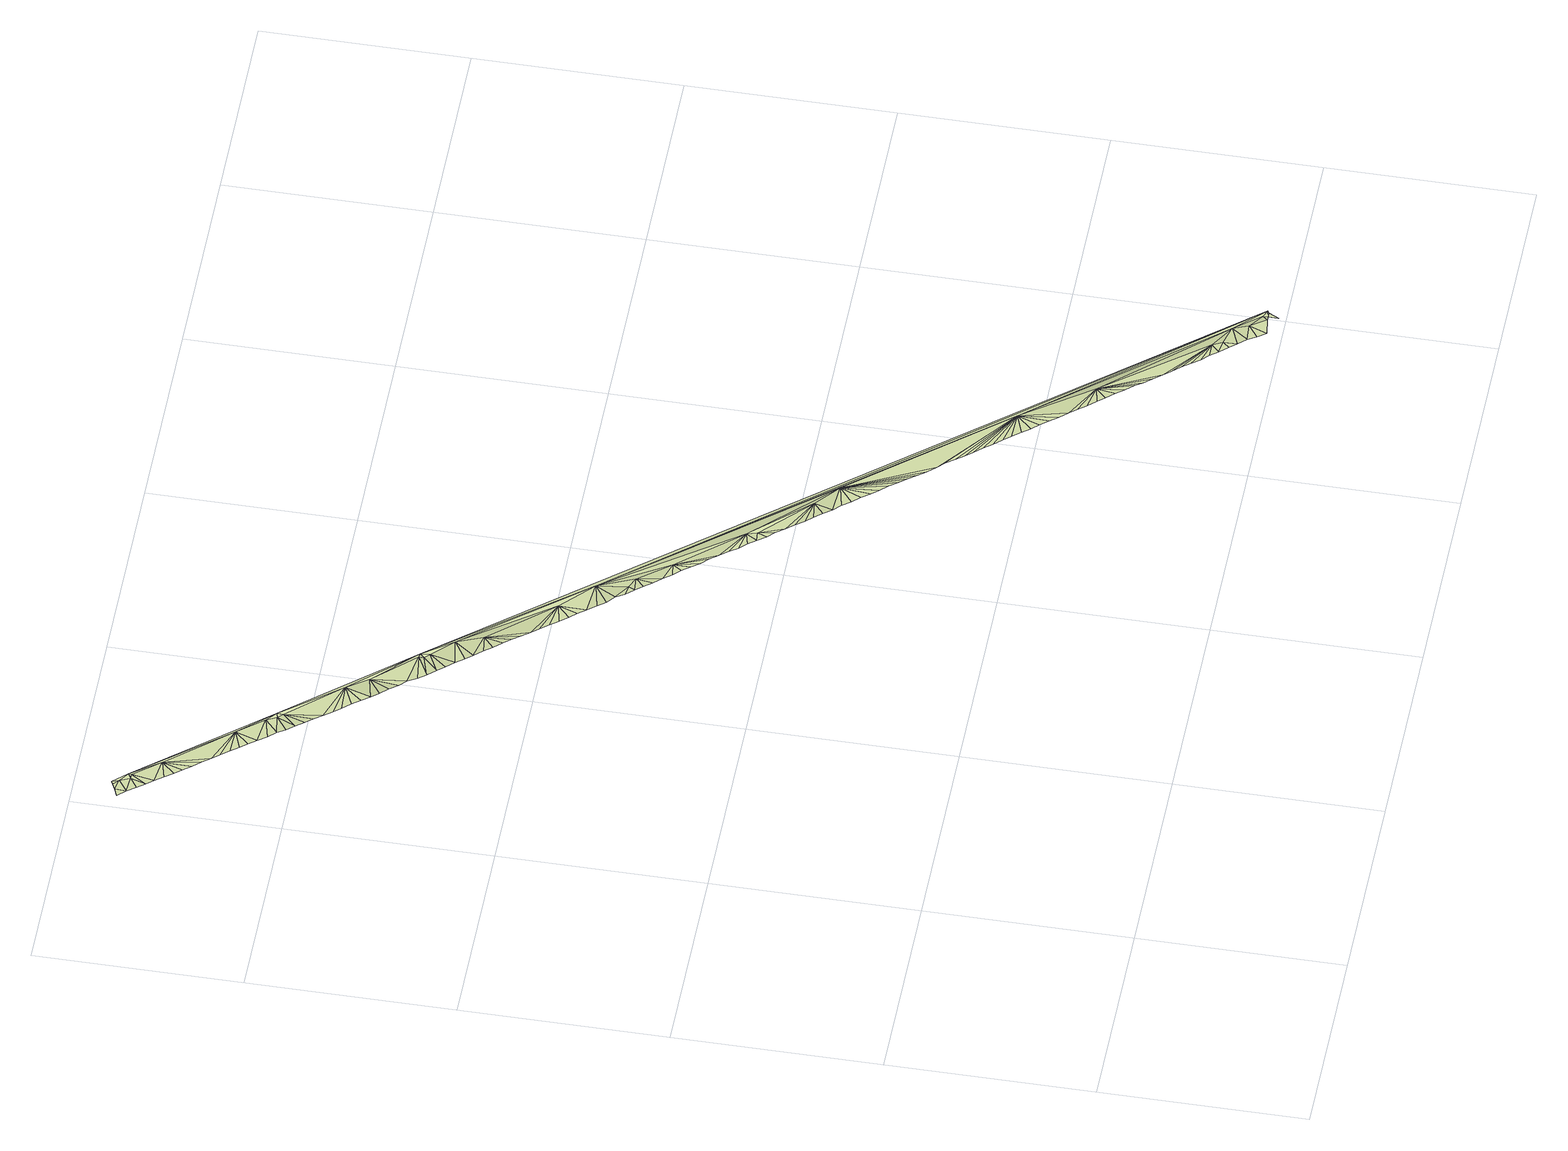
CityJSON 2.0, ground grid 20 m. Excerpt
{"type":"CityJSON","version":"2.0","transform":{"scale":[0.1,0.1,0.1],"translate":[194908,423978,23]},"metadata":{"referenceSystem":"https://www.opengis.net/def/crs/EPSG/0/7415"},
"CityObjects":{
"landuse1":{"type":"LandUse","attributes":{"3df_class":"Terrain","bgt_fysiekvoorkomen":"erf","bgt_status":"bestaand","identificatienamespace":"NL.IMGeo","onbegroeidterreindeeloptalud":"false","relatievehoogteligging":0,"aantal_punten":0},"geometry":[{"type":"MultiSurface","lod":"1","boundaries":[[[0,1,2]],[[0,3,1]],[[0,4,5]],[[6,5,4]],[[1,7,8]],[[1,3,7]],[[0,5,3]],[[7,3,8]],[[6,9,10]],[[5,6,10]],[[3,11,8]],[[5,11,3]],[[5,10,11]],[[12,13,9]],[[9,13,10]],[[14,13,12]],[[15,13,14]],[[10,13,11]],[[16,13,15]],[[17,13,16]],[[17,18,13]],[[13,19,11]],[[13,18,19]],[[18,20,19]],[[19,20,21]],[[19,21,22]],[[19,22,23]],[[19,23,24]],[[19,25,11]],[[24,26,27]],[[26,28,27]],[[19,24,27]],[[28,29,30]],[[29,31,30]],[[28,30,27]],[[32,33,31]],[[19,27,25]],[[34,33,32]],[[31,33,30]],[[35,33,34]],[[30,25,27]],[[30,33,25]],[[36,37,35]],[[35,37,33]],[[33,37,25]],[[36,38,37]],[[38,39,37]],[[39,40,37]],[[40,41,37]],[[41,42,43]],[[42,44,43]],[[37,41,43]],[[43,44,45]],[[37,46,25]],[[45,47,43]],[[48,47,49]],[[43,46,37]],[[43,47,48]],[[49,50,48]],[[50,51,52]],[[53,54,51]],[[48,50,52]],[[55,54,53]],[[43,48,46]],[[51,54,52]],[[55,56,57]],[[52,46,48]],[[52,54,46]],[[57,56,58]],[[54,55,57]],[[58,59,60]],[[54,57,46]],[[61,60,59]],[[57,58,60]],[[61,62,60]],[[60,62,63]],[[63,64,60]],[[64,65,60]],[[60,66,57]],[[57,67,46]],[[66,60,65]],[[66,65,68]],[[69,66,68]],[[66,69,70]],[[70,71,66]],[[71,72,66]],[[72,73,66]],[[67,57,66]],[[73,74,67]],[[73,67,66]],[[75,67,74]],[[76,67,75]],[[77,78,76]],[[77,79,78]],[[76,78,67]],[[80,81,79]],[[78,79,81]],[[80,82,81]],[[78,81,67]],[[81,82,83]],[[81,84,67]],[[81,83,84]],[[83,85,84]],[[85,86,84]],[[84,86,87]],[[88,84,87]],[[89,84,88]],[[90,84,89]],[[84,91,67]],[[84,90,91]],[[91,90,92]],[[92,93,91]],[[93,94,91]],[[91,94,95]],[[95,96,97]],[[95,97,91]],[[96,98,97]],[[91,99,67]],[[97,98,100]],[[97,101,91]],[[100,101,97]],[[100,102,101]],[[102,103,101]],[[67,104,46]],[[101,103,105]],[[101,105,106]],[[106,107,101]],[[101,99,91]],[[107,108,99]],[[101,107,99]],[[109,99,108]],[[110,99,109]],[[99,111,67]],[[110,112,99]],[[112,113,99]],[[99,113,114]],[[99,114,115]],[[115,116,99]],[[99,116,117]],[[99,117,118]],[[118,119,99]],[[99,119,111]],[[111,119,120]],[[111,120,121]],[[121,122,111]],[[111,122,123]],[[123,124,111]],[[124,125,111]],[[111,104,67]],[[111,125,126]],[[111,126,127]],[[127,128,111]],[[111,128,129]],[[111,129,130]],[[130,131,111]],[[111,131,132]],[[133,111,132]],[[134,111,133]],[[135,134,133]],[[134,135,136]],[[134,136,137]],[[134,137,138]],[[134,138,139]],[[140,134,139]],[[134,140,141]],[[142,134,141]],[[134,142,143]],[[134,143,144]],[[145,111,134]],[[146,134,144]],[[147,146,144]],[[146,147,148]],[[149,146,148]],[[149,150,146]],[[150,151,146]],[[146,145,134]],[[151,152,146]],[[111,145,104]],[[153,154,152]],[[152,154,146]],[[154,153,155]],[[155,145,154]],[[154,145,146]],[[156,145,155]],[[157,156,158]],[[157,158,159]],[[145,156,157]],[[157,159,160]],[[145,157,161]],[[161,157,160]],[[145,161,104]],[[161,160,162]],[[163,164,162]],[[161,162,104]],[[162,164,104]]]}]}
},
"vertices":[
[15,949,9],[16,960,9],[8,957,9],[27,958,9],[21,941,9],[32,948,9],[27,933,9],[22,963,9],[23,964,11],[33,926,9],[37,948,9],[35,951,11],[39,918,9],[57,923,9],[45,910,9],[51,903,9],[57,895,9],[64,887,9],[70,879,9],[107,863,9],[76,872,9],[82,864,9],[88,856,9],[94,849,9],[100,841,9],[135,829,11],[106,833,9],[127,838,9],[113,825,9],[119,818,8],[132,828,9],[125,810,8],[131,802,8],[137,823,9],[137,795,8],[143,787,8],[149,779,8],[182,773,8],[155,772,8],[162,764,8],[168,756,8],[174,748,8],[180,741,8],[197,753,7],[187,733,8],[193,725,8],[233,712,11],[200,718,8],[232,713,8],[206,710,7],[212,702,7],[219,694,7],[232,708,8],[225,687,7],[237,703,8],[232,679,7],[238,671,7],[257,683,8],[244,664,7],[251,656,7],[267,658,8],[257,648,7],[264,640,7],[270,633,7],[277,625,6],[283,617,6],[322,598,5],[352,568,6],[289,610,6],[296,602,5],[302,594,5],[309,586,5],[315,579,5],[321,571,5],[328,563,5],[334,555,5],[341,548,6],[347,540,5],[357,538,5],[354,532,5],[360,525,5],[367,533,6],[366,517,5],[373,509,5],[392,503,5],[379,501,5],[386,494,5],[392,486,5],[398,478,5],[405,471,5],[411,463,5],[442,443,6],[418,455,5],[424,447,4],[431,440,4],[437,432,4],[443,424,4],[447,433,4],[450,417,4],[517,368,4],[456,409,4],[492,388,5],[463,401,4],[469,393,4],[807,18,6],[475,386,4],[482,378,4],[488,370,4],[495,363,4],[501,355,4],[508,347,4],[637,223,3],[514,339,4],[520,332,4],[527,324,4],[533,316,4],[540,309,3],[546,301,3],[552,293,3],[559,285,3],[565,278,4],[572,270,3],[578,262,3],[584,255,3],[591,247,3],[597,239,3],[604,231,3],[610,224,3],[617,216,3],[623,208,3],[629,201,3],[636,193,3],[642,185,3],[649,177,3],[682,157,5],[655,170,3],[661,162,3],[668,154,3],[674,147,3],[681,139,3],[687,131,3],[694,123,3],[700,116,2],[706,108,2],[713,100,2],[782,47,3],[757,62,4],[719,93,2],[726,85,2],[732,77,2],[738,69,2],[745,62,2],[751,54,2],[758,46,2],[762,52,4],[764,39,2],[771,31,2],[787,32,4],[777,23,1],[783,15,1],[797,17,4],[802,22,3],[802,17,3],[802,7,3],[807,17,3]
]}
